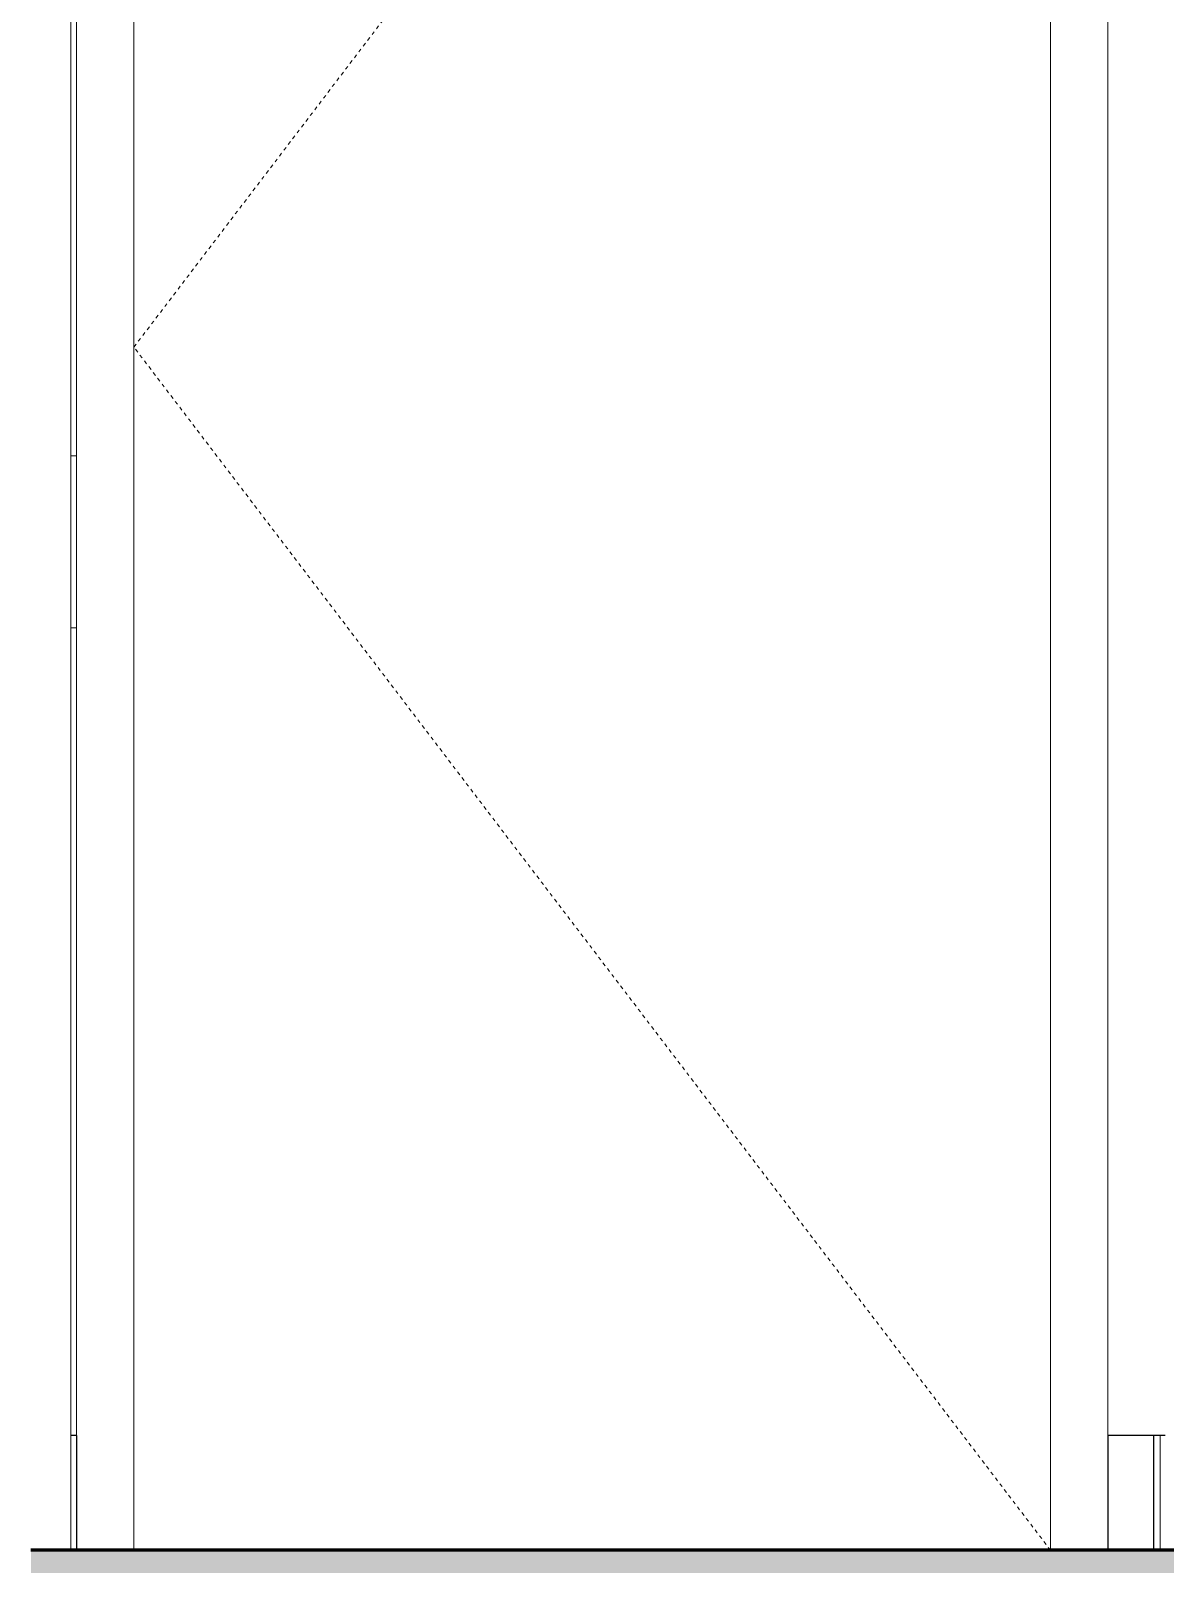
# Model space of a CAD drawing. Header units: millimetres. Extents: x -13140 to 14823, y 100 to 6213.
# Drawn here: x -13140 to -12150, y 180 to 1526 of the extents above; entities that cross this region are included whole.
import ezdxf

# ---------------------------------------------------------------- set-up
doc = ezdxf.new("R2010")
doc.units = ezdxf.units.MM
doc.linetypes.add('Dash', pattern=[6.35, 3.175, -3.175])
for name, color, linetype, lineweight in [('A-DOOR', 31, 'Continuous', 9), ('A-DOOR-HDLN', 31, 'Dash', 9), ('A-FLOR', 192, 'Continuous', 25), ('A-FLOR-PATT', 8, 'Continuous', 25), ('A-WALL', 113, 'Continuous', 25), ('A-WALL-PATT', 111, 'Continuous', 25)]:
    doc.layers.add(name, color=color, linetype=linetype, lineweight=lineweight)

# ---------------------------------------------------------------- blocks, each defined once
blk = doc.blocks.new('CRT-POR-PMA-1Folha_Correr_3_5cm-Madeira - 80x210cm-4386539-ELEVAÇÃO 1 SUÍTE')
at = {"layer": 'A-DOOR'}
for p, q in [((-13104.7, 2380), (-13104.7, 200)), ((-13099.7, 1155), (-13104.7, 1155)), ((-13099.7, 1155), (-13099.7, 1005)), ((-13104.7, 1005), (-13099.7, 1005))]:
    blk.add_line(p, q, dxfattribs=at)
blk = doc.blocks.new('CRT_POR_Abrir_1 Folha_Madeira - 80 x 210 cm-3907159-ELEVAÇÃO 1 SUÍTE')
at = {"layer": 'A-DOOR'}
for p, q in [((-13099.7, 2350), (-13099.7, 1155)), ((-12199.7, 200), (-12199.7, 2350)), ((-13049.7, 200), (-13049.7, 2300)), ((-12249.7, 2300), (-12249.7, 200)), ((-13099.7, 1004.9), (-13099.7, 200))]:
    blk.add_line(p, q, dxfattribs=at)
at = {"layer": 'A-DOOR-HDLN'}
for p, q in [((-13049.7, 1250), (-12249.7, 2300)), ((-12249.7, 200), (-13049.7, 1250))]:
    blk.add_line(p, q, dxfattribs=at)

msp = doc.modelspace()

# ---------------------------------------------------------------- hatches: boundary and pattern name
at = {"layer": 'A-FLOR-PATT'}
msp.add_hatch(color=256, dxfattribs=at).paths.add_polyline_path([(-13139.651, 180), (-8469.651, 180), (-8469.651, 200), (-13139.651, 200)])
at = {"layer": 'A-WALL-PATT', "lineweight": 9}
h = msp.add_hatch(dxfattribs=at)
h.set_pattern_fill('FP_2', color=256, style=0, pattern_type=2)
h.set_pattern_definition([(90, (-11964.65, 200), (-380, 2e-14), [1300, 0]), (0, (-11964.7, 200), (0, -1300), [190, -190]), (90, (-11774.65, 200), (-380, 2e-14), [1300, 0]), (180, (-11774.7, 1500), (-2e-13, -1300), [190, -190]), (90, (-12154.65, 200), (-380, 2e-14), [650, -650]), (180, (-11964.7, 850), (-2e-13, -1300), [190, -190]), (90, (-12154.65, 850), (-380, 2e-14), [650, -650])])
h.paths.add_polyline_path([(-12154.963, 200), (-12149.651, 200), (-12149.651, 300), (-12159.651, 300), (-12159.651, 200)])

# ---------------------------------------------------------------- linework, layer by layer
at = {"layer": 'A-FLOR', "lineweight": 60}
msp.add_line((-11809.651, 200), (-13139.651, 200), dxfattribs=at)
at = {"layer": 'A-WALL'}
for p, q in [((-13099.651, 300), (-13104.651, 300)), ((-13099.651, 200), (-13099.651, 300)), ((-12149.651, 300), (-12199.651, 300)), ((-12199.651, 300), (-12199.651, 200)), ((-12159.651, 200), (-12159.651, 300))]:
    msp.add_line(p, q, dxfattribs=at)

# ---------------------------------------------------------------- block references
at = {"layer": 'A-DOOR'}
for name in ['CRT-POR-PMA-1Folha_Correr_3_5cm-Madeira - 80x210cm-4386539-ELEVAÇÃO 1 SUÍTE', 'CRT_POR_Abrir_1 Folha_Madeira - 80 x 210 cm-3907159-ELEVAÇÃO 1 SUÍTE']:
    msp.add_blockref(name, (0, 0), dxfattribs=at)

doc.saveas('drawing.dxf')
